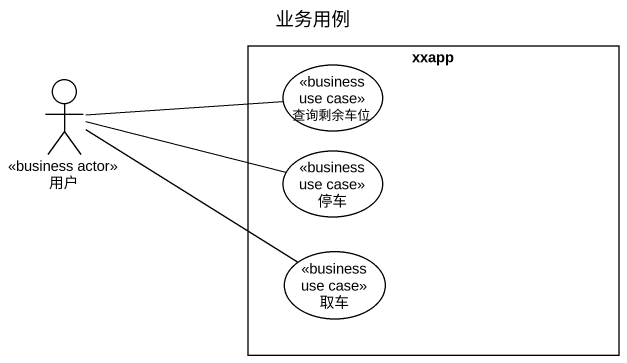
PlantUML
@startuml
title 业务用例
rectangle xxapp {
  usecase 查询剩余车位 <<business use case>>
  usecase 停车 <<business use case>>
  usecase 取车 <<business use case>>
}
actor 用户 <<business actor>>
用户 -right- 查询剩余车位
用户 -right- 停车
用户 -right- 取车
@enduml
